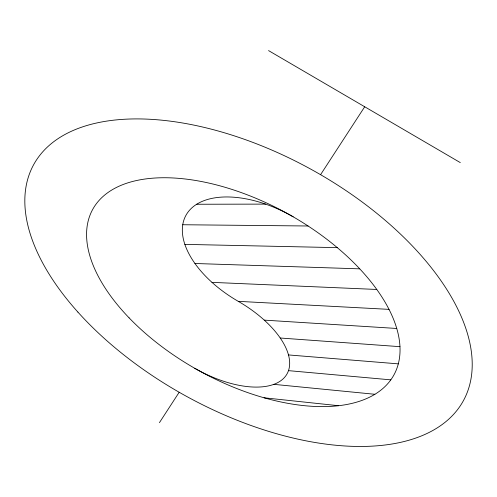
<?xml version="1.0" encoding="UTF-8"?>
<svg xmlns="http://www.w3.org/2000/svg" width="497" height="497" viewBox="0 0 497 497"><rect width="100%" height="100%" fill="white"/><g stroke="black" fill="none" stroke-linecap="round" stroke-linejoin="round"><path stroke-width="0.75" d="M159.444 422.643L179.187 392.257M320.577 174.677L364.705 106.768M196.682 204.255L265.572 204.112M182.747 224.743L308.072 225.992M184.859 244.375L337.289 247.649M194.936 263.497L359.753 268.852M211.977 282.364L376.776 289.459M293.187 216.822A90.777 50.303 28.7 0 0 186.99 213.586A90.777 50.303 28.7 0 0 238.262 301.344L389.014 309.364M264.286 320.13L396.743 328.467M280.24 338.016L399.961 346.67M288.496 354.933L398.308 363.86M288.484 370.644L390.816 379.851M273.804 384.343L374.887 394.283M264.087 397.793L338.544 405.714M268.554 50.595L460.303 162.612M238.262 301.344A80.787 39.847 28.9 0 1 286.378 374.974A80.787 39.847 28.9 0 1 194.762 368.302M129.096 317.856A171.856 90.15 28.8 0 0 393.369 375.912A171.856 90.15 28.8 0 0 207.448 182.759A171.856 90.15 28.8 0 0 129.096 317.856M77.899 312.085A245.145 129.487 28.8 0 0 459.122 407.515A245.145 129.487 28.8 0 0 208.547 128.456A245.145 129.487 28.8 0 0 77.899 312.085"/></g></svg>
